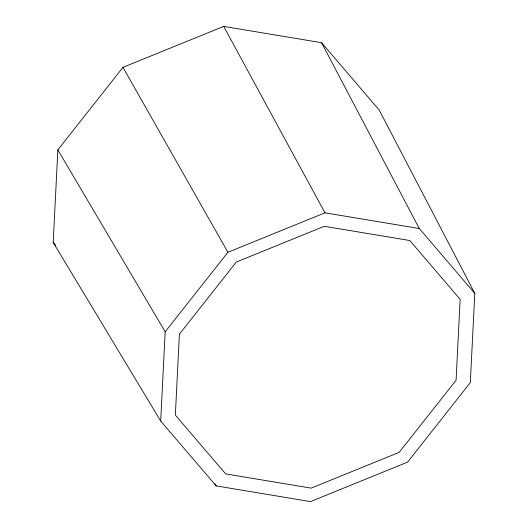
<?xml version="1.0" encoding="UTF-8"?>
<svg xmlns="http://www.w3.org/2000/svg" width="528" height="528" viewBox="0 0 528 528"><rect width="100%" height="100%" fill="white"/><g stroke="black" fill="none" stroke-linecap="round" stroke-linejoin="round"><path stroke-width="0.79" d="M53.209 242.497L57.849 149.886L122.971 67.346L223.7 26.4L321.559 42.689L379.17 109.996L474.791 293.37L470.316 382.609L407.563 462.145L310.504 501.6L216.209 485.905L160.697 421.054L53.209 242.497L55.876 245.612M160.697 421.054L165.172 331.815L57.849 149.886M165.172 331.815L227.918 252.278L324.984 212.824L419.278 228.518L474.791 293.37M214.942 483.78L216.209 485.905M122.971 67.346L227.918 252.278M223.7 26.4L324.984 212.824M321.559 42.689L419.278 228.518M179.401 334.184L175.349 415.094L225.68 473.9L311.183 488.129L399.188 452.357L456.086 380.239L460.139 299.323L409.807 240.524L324.304 226.294L236.3 262.066L179.401 334.184"/></g></svg>
